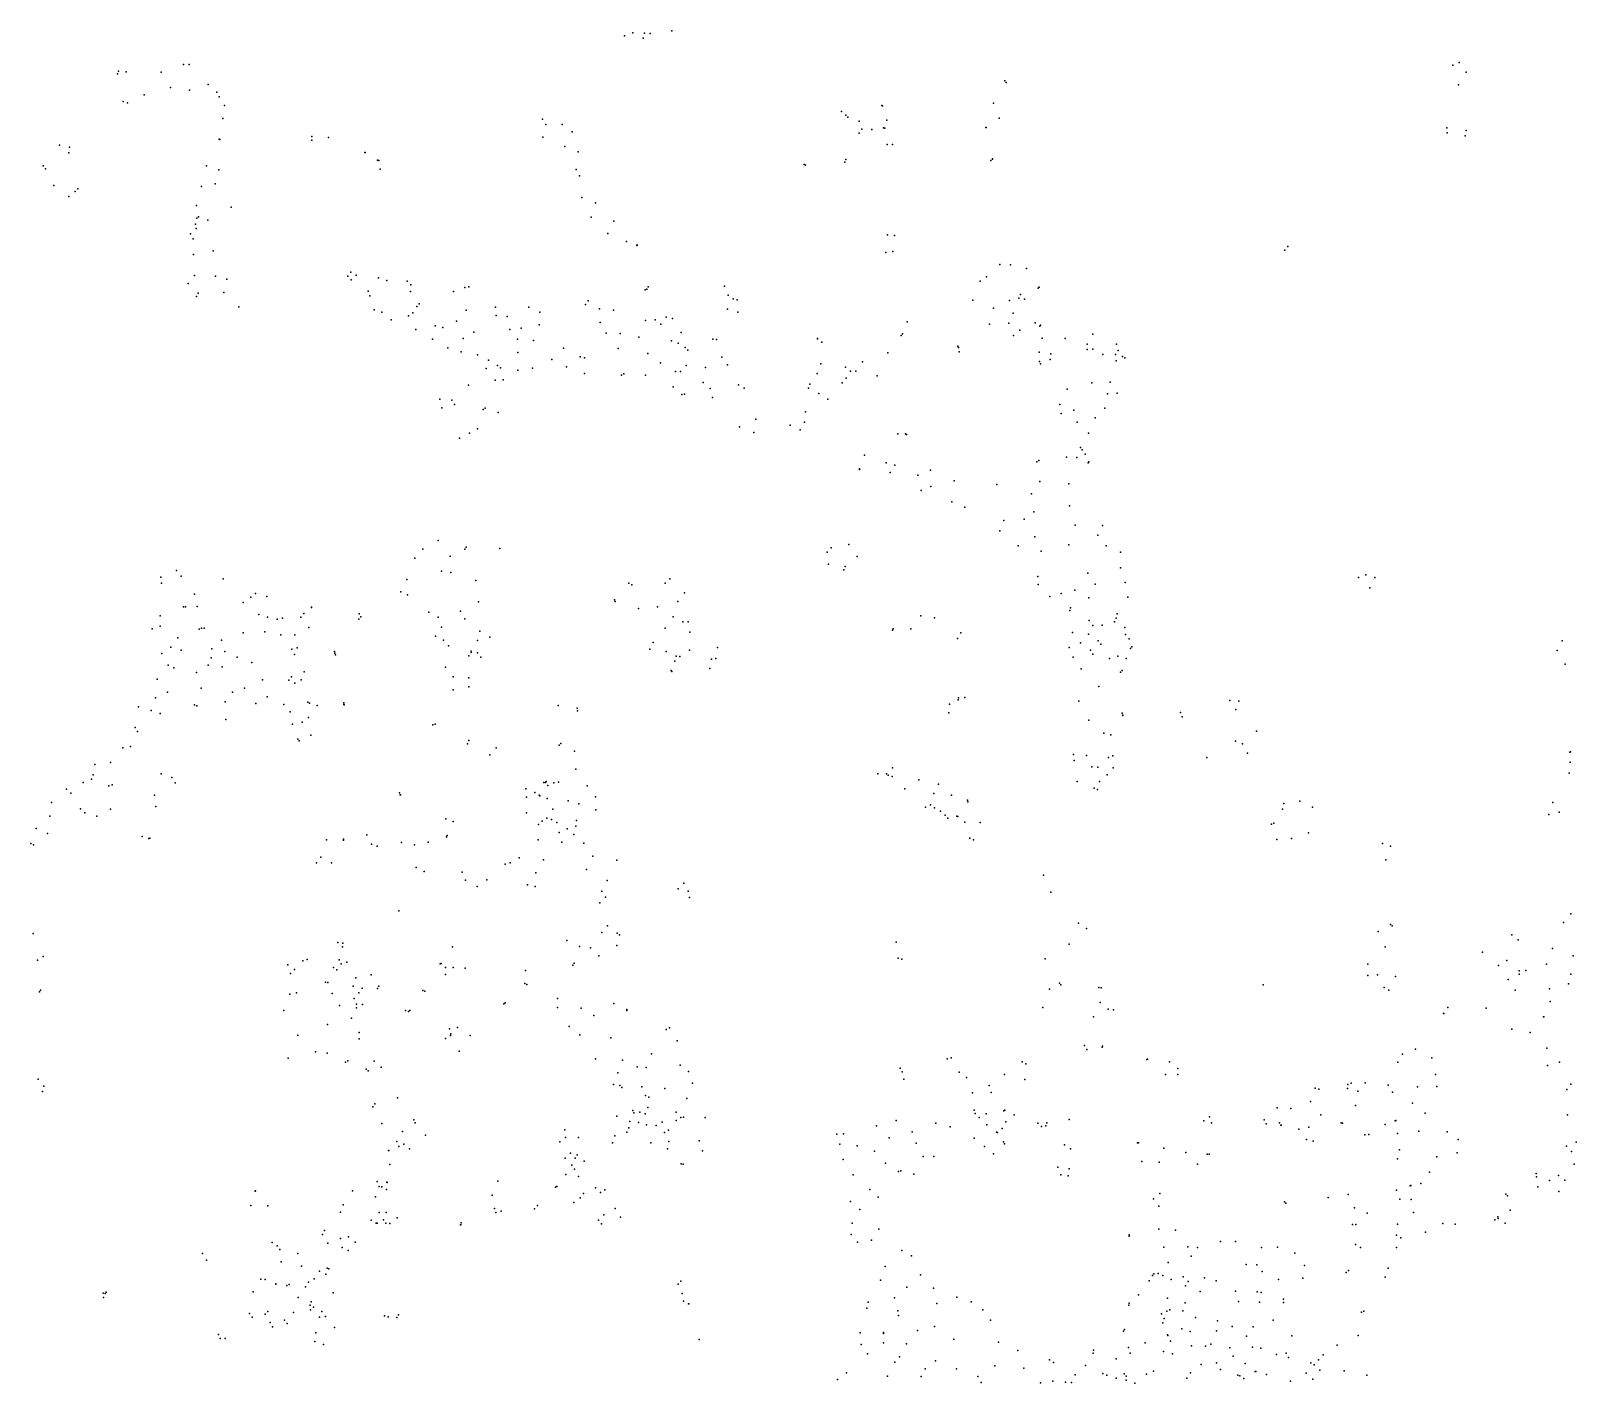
# Model space of a CAD drawing. Header units: millimetres. Extents: x -60275265 to 22802890, y -38578442 to 24337084.
# Drawn here: x 7262622 to 12405622, y -8885304 to -4383304 of the extents above; entities that cross this region are included whole.
import ezdxf

# ---------------------------------------------------------------- set-up
doc = ezdxf.new("R2010")
doc.units = ezdxf.units.MM
doc.header["$MEASUREMENT"] = 0
doc.layers.add('particles', color=7, linetype='Continuous', true_color=0x000000)

msp = doc.modelspace()

# ---------------------------------------------------------------- linework, layer by layer
at = {"layer": 'particles', "color": 93, "true_color": 0x67d435}
for p in [(9238622, -4399304), (9266622, -4390304), (9300622, -4407304), (9304622, -4391304), (9323622, -4392304), (9395622, -4383304), (7553622, -4517304), (7579622, -4519304), (7696622, -4520304), (7770622, -4495304), (7789622, -4495304), (11995622, -4497304), (12016622, -4488304), (12039622, -4520304), (7550622, -4526304), (7727622, -4571304), (7852622, -4562304), (10504622, -4549304), (10504622, -4549304), (10508622, -4555304), (12014622, -4563304), (7569622, -4618304), (7583622, -4622304), (7639622, -4596304), (7790622, -4580304), (7881622, -4587304), (7889622, -4602304), (10466622, -4624304), (7901622, -4675304), (7906622, -4631304), (8965622, -4677304), (9960622, -4651304), (9974622, -4664304), (9981622, -4670304), (10094622, -4631304), (10096622, -4632304), (10485622, -4674304), (8976622, -4695304), (9030622, -4695304), (9063622, -4719304), (10019622, -4684304), (10019622, -4723304), (10028622, -4710304), (10061622, -4711304), (10100622, -4706304), (10104622, -4707304), (10111622, -4680304), (10440622, -4705304), (10441622, -4705304), (11975622, -4706304), (11976622, -4722304), (12039622, -4715304), (7357622, -4763304), (7390622, -4770304), (7889622, -4744304), (7891622, -4745304), (8197622, -4735304), (8197622, -4747304), (8252622, -4738304), (8966622, -4737304), (9039622, -4768304), (10112622, -4761304), (10130622, -4761304), (12036622, -4732304), (7303622, -4832304), (7388622, -4789304), (7846622, -4832304), (8374622, -4788304), (8375622, -4788304), (8416622, -4813304), (8420622, -4815304), (9083622, -4786304), (9836622, -4828304), (9840622, -4830304), (9840622, -4830304), (9971622, -4820304), (9971622, -4820304), (9974622, -4811304), (10457622, -4815304), (10463622, -4809304), (10463622, -4810304), (7311622, -4842304), (7887622, -4846304), (8424622, -4843304), (9077622, -4845304), (9088622, -4865304), (7338622, -4898304), (7388622, -4934304), (7409622, -4918304), (7418622, -4909304), (7830622, -4901304), (7875622, -4892304), (7813622, -4964304), (7928622, -4970304), (7928622, -4970304), (9096622, -4938304), (9141622, -4955304), (7810622, -5026304), (7814622, -5007304), (7820622, -5002304), (7851622, -5013304), (9127622, -5003304), (9202622, -5016304), (7793622, -5059304), (7802622, -5075304), (7812622, -5041304), (9182622, -5058304), (9244622, -5084304), (10113622, -5062304), (10136622, -5064304), (7803622, -5128304), (7869622, -5115304), (9279622, -5097304), (9280622, -5095304), (10108622, -5121304), (10131622, -5118304), (11436622, -5113304), (11446622, -5101304), (11446622, -5101304), (8327622, -5186304), (10487622, -5161304), (10523622, -5162304), (10576622, -5174304), (7785622, -5224304), (7806622, -5197304), (7876622, -5200304), (7914622, -5210304), (8317622, -5200304), (8328622, -5212304), (8345622, -5196304), (8419622, -5205304), (8447622, -5214304), (8514622, -5216304), (8526622, -5229304), (8706622, -5237304), (8720622, -5235304), (9307622, -5245304), (9312622, -5243304), (9316622, -5235304), (9571622, -5233304), (10422622, -5216304), (10443622, -5202304), (10615622, -5239304), (10618622, -5236304), (7813622, -5267304), (7819622, -5256304), (7904622, -5254304), (8384622, -5249304), (8390622, -5265304), (8525622, -5251304), (8554622, -5292304), (8669622, -5251304), (9108622, -5294304), (9117622, -5282304), (9583622, -5263304), (9599622, -5275304), (9613622, -5278304), (10397622, -5279304), (10519622, -5281304), (10550622, -5273304), (10556622, -5261304), (10569622, -5276304), (7954622, -5302304), (8405622, -5312304), (8430622, -5319304), (8461622, -5345304), (8519622, -5332304), (8533622, -5322304), (8547622, -5301304), (8711622, -5313304), (8808622, -5303304), (8811622, -5331304), (8847622, -5334304), (8919622, -5303304), (8956622, -5319304), (9154622, -5308304), (9201622, -5313304), (9308622, -5347304), (9340622, -5345304), (9376622, -5336304), (9398622, -5340304), (9580622, -5310304), (9615622, -5319304), (10466622, -5306304), (10531622, -5323304), (8543622, -5377304), (8608622, -5365304), (8633622, -5371304), (8679622, -5349304), (8736622, -5386304), (8856622, -5377304), (8894622, -5373304), (8954622, -5362304), (9157622, -5354304), (9177622, -5389304), (9223622, -5391304), (9359622, -5359304), (9426622, -5387304), (10159622, -5397304), (10163622, -5392304), (10178622, -5352304), (10453622, -5359304), (10517622, -5356304), (10533622, -5397304), (10554622, -5379304), (10605622, -5355304), (10620622, -5366304), (10622622, -5363304), (10797622, -5393304), (8599622, -5409304), (8650622, -5438304), (8694622, -5451304), (8701622, -5407304), (8882622, -5409304), (8935622, -5414304), (9035622, -5439304), (9217622, -5440304), (9285622, -5403304), (9394622, -5415304), (9416622, -5423304), (9440622, -5437304), (9448622, -5446304), (9532622, -5409304), (9544622, -5411304), (9880622, -5407304), (9880622, -5408304), (9894622, -5419304), (10347622, -5433304), (10349622, -5437304), (10352622, -5451304), (10628622, -5406304), (10704622, -5407304), (10778622, -5426304), (10778622, -5444304), (10796622, -5443304), (10875622, -5426304), (10881622, -5447304), (8749622, -5461304), (8785622, -5479304), (8815622, -5497304), (8883622, -5454304), (8996622, -5477304), (9045622, -5502304), (9090622, -5468304), (9105622, -5472304), (9315622, -5457304), (9358622, -5488304), (9443622, -5497304), (9562622, -5469304), (9580622, -5495304), (9891622, -5492304), (10030622, -5485304), (10114622, -5455304), (10618622, -5453304), (10619622, -5484304), (10622622, -5492304), (10654622, -5477304), (10657622, -5458304), (10830622, -5460304), (10872622, -5460304), (10874622, -5482304), (10895622, -5467304), (10903622, -5472304), (8777622, -5507304), (8807622, -5546304), (8825622, -5505304), (8834622, -5545304), (8883622, -5513304), (8931622, -5506304), (9105622, -5524304), (9228622, -5529304), (9236622, -5525304), (9308622, -5529304), (9408622, -5517304), (9424622, -5517304), (9499622, -5554304), (9507622, -5504304), (9879622, -5524304), (9973622, -5503304), (9976622, -5539304), (9990622, -5516304), (10008622, -5516304), (10079622, -5531304), (10854622, -5553304), (8719622, -5562304), (9400622, -5568304), (9429622, -5594304), (9437622, -5593304), (9523622, -5574304), (9531622, -5604304), (9617622, -5561304), (9636622, -5573304), (9850622, -5573304), (9855622, -5559304), (9885622, -5590304), (9962622, -5555304), (10711622, -5576304), (10793622, -5555304), (10845622, -5591304), (10878622, -5589304), (8623622, -5609304), (8630622, -5638304), (8663622, -5612304), (8672622, -5627304), (8767622, -5644304), (8774622, -5639304), (8817622, -5653304), (9840622, -5651304), (9914622, -5609304), (10687622, -5627304), (10733622, -5646304), (10836622, -5639304), (8748622, -5708304), (9620622, -5701304), (9675622, -5676304), (9789622, -5696304), (9837622, -5686304), (10691622, -5657304), (10744622, -5686304), (10804622, -5671304), (8689622, -5739304), (8722622, -5722304), (9668622, -5720304), (9822622, -5711304), (10147622, -5724304), (10173622, -5724304), (10176622, -5727304), (10782622, -5722304), (10036622, -5796304), (10709622, -5802304), (10743622, -5803304), (10755622, -5770304), (10761622, -5778304), (10771622, -5792304), (10020622, -5841304), (10020622, -5843304), (10109622, -5821304), (10122622, -5853304), (10138622, -5829304), (10214622, -5862304), (10256622, -5846304), (10610622, -5818304), (10617622, -5813304), (10781622, -5821304), (10783622, -5818304), (10225622, -5913304), (10257622, -5900304), (10335622, -5881304), (10477622, -5893304), (10620622, -5883304), (10717622, -5891304), (10327622, -5951304), (10592622, -5924304), (10719622, -5964304), (10371622, -5969304), (10500622, -6013304), (10568622, -6009304), (10600622, -5984304), (10487622, -6048304), (10603622, -6067304), (10738622, -6029304), (10813622, -6062304), (10829622, -6030304), (8566622, -6108304), (8618622, -6080304), (8706622, -6108304), (8711622, -6102304), (8823622, -6106304), (9912622, -6118304), (9926622, -6104304), (9984622, -6093304), (10548622, -6097304), (10624622, -6115304), (10717622, -6094304), (10841622, -6097304), (10889622, -6118304), (8540622, -6138304), (8658622, -6132304), (9917622, -6159304), (9972622, -6166304), (10012622, -6133304), (10889622, -6171304), (7694622, -6202304), (7697622, -6222304), (7747622, -6180304), (7762622, -6198304), (7902622, -6207304), (8513622, -6209304), (8629622, -6182304), (8660622, -6186304), (8743622, -6213304), (9252622, -6222304), (9373622, -6222304), (9389622, -6207304), (9968622, -6177304), (10613622, -6199304), (10780622, -6188304), (10904622, -6220304), (11681622, -6203304), (11705622, -6194304), (11735622, -6203304), (7807622, -6258304), (7994622, -6268304), (8010622, -6256304), (8047622, -6266304), (8493622, -6251304), (8515622, -6261304), (9262622, -6227304), (9437622, -6254304), (10615622, -6226304), (10653622, -6266304), (10691622, -6256304), (10737622, -6245304), (10783622, -6271304), (10804622, -6225304), (10913622, -6268304), (11718622, -6237304), (7770622, -6301304), (7777622, -6300304), (7815622, -6299304), (7969622, -6286304), (8170622, -6323304), (8196622, -6302304), (8196622, -6303304), (8355622, -6324304), (8587622, -6318304), (8692622, -6315304), (8752622, -6284304), (9204622, -6277304), (9207622, -6283304), (9284622, -6306304), (9348622, -6300304), (9415622, -6283304), (10720622, -6313304), (10722622, -6304304), (10878622, -6324304), (7666622, -6374304), (7692622, -6331304), (7692622, -6365304), (7822622, -6375304), (7830622, -6372304), (7839622, -6372304), (8021622, -6326304), (8050622, -6335304), (8082622, -6342304), (8099622, -6338304), (8160622, -6335304), (8187622, -6369304), (8354622, -6342304), (8360622, -6334304), (8617622, -6335304), (8629622, -6368304), (8706622, -6341304), (9373622, -6372304), (9400622, -6334304), (9432622, -6350304), (9450622, -6351304), (10132622, -6374304), (10191622, -6374304), (10224622, -6330304), (10270622, -6337304), (10784622, -6346304), (10796622, -6363304), (10828622, -6362304), (10869622, -6350304), (10874622, -6338304), (10903622, -6369304), (7751622, -6404304), (7896622, -6412304), (7969622, -6387304), (8041622, -6384304), (8094622, -6394304), (8141622, -6394304), (8609622, -6398304), (8635622, -6411304), (8748622, -6413304), (8756622, -6382304), (8789622, -6401304), (9333622, -6419304), (9455622, -6385304), (10130622, -6378304), (10346622, -6406304), (10357622, -6387304), (10729622, -6386304), (10756622, -6420304), (10782622, -6391304), (10814622, -6414304), (10823622, -6425304), (10905622, -6393304), (10918622, -6407304), (12359622, -6414304), (7698622, -6456304), (7728622, -6435304), (7762622, -6445304), (7862622, -6470304), (7864622, -6440304), (7907622, -6449304), (7949622, -6468304), (8131622, -6441304), (8139622, -6459304), (8148622, -6437304), (8272622, -6449304), (8274622, -6455304), (8276622, -6460304), (8652622, -6430304), (8720622, -6464304), (8727622, -6448304), (8727622, -6452304), (8749622, -6454304), (8759622, -6468304), (9322622, -6442304), (9376622, -6449304), (9410622, -6465304), (9422622, -6466304), (9454622, -6445304), (9527622, -6475304), (9542622, -6473304), (9547622, -6436304), (10718622, -6436304), (10731622, -6468304), (10789622, -6445304), (10797622, -6458304), (10852622, -6472304), (10880622, -6465304), (10908622, -6472304), (10922622, -6439304), (10926622, -6434304), (12342622, -6446304), (7719622, -6495304), (7738622, -6504304), (7813622, -6519304), (7852622, -6495304), (7899622, -6500304), (7997622, -6486304), (8171622, -6517304), (8642622, -6501304), (9393622, -6512304), (9395622, -6516304), (9395622, -6516304), (9405622, -6481304), (9522622, -6506304), (10758622, -6507304), (10889622, -6518304), (10894622, -6512304), (10894622, -6512304), (12369622, -6491304), (7682622, -6541304), (7829622, -6571304), (7973622, -6571304), (8033622, -6544304), (8121622, -6545304), (8129622, -6534304), (8141622, -6555304), (8161622, -6544304), (8667622, -6534304), (8668622, -6577304), (8720622, -6537304), (8720622, -6567304), (10817622, -6566304), (7620622, -6634304), (7677622, -6604304), (7717622, -6585304), (7806622, -6627304), (7814622, -6630304), (7909622, -6617304), (7933622, -6585304), (8011622, -6622304), (8048622, -6600304), (8104622, -6626304), (8184622, -6618304), (8189622, -6621304), (8215622, -6629304), (8303622, -6620304), (8304622, -6626304), (8305622, -6627304), (9017622, -6629304), (10319622, -6625304), (10348622, -6610304), (10349622, -6603304), (10370622, -6602304), (10750622, -6615304), (11252622, -6612304), (11283622, -6615304), (7662622, -6646304), (7692622, -6656304), (7911622, -6676304), (8125622, -6650304), (8165622, -6685304), (8186622, -6669304), (9080622, -6638304), (9081622, -6647304), (10317622, -6653304), (10783622, -6678304), (10894622, -6654304), (10896622, -6661304), (10896622, -6662304), (11088622, -6652304), (11094622, -6667304), (11273622, -6642304), (7609622, -6702304), (7617622, -6716304), (8133622, -6691304), (8194622, -6728304), (8600622, -6693304), (8607622, -6691304), (8607622, -6691304), (10833622, -6721304), (10856622, -6727304), (11341622, -6715304), (7568622, -6770304), (7594622, -6766304), (8151622, -6741304), (8155622, -6747304), (8715622, -6757304), (8720622, -6746304), (8811622, -6770304), (9020622, -6761304), (9026622, -6756304), (9071622, -6781304), (11271622, -6748304), (11295622, -6757304), (11311622, -6788304), (12384622, -6784304), (12386622, -6783304), (7475622, -6825304), (7527622, -6819304), (8789622, -6793304), (10130622, -6836304), (10732622, -6792304), (10734622, -6812304), (10775622, -6795304), (10793622, -6833304), (10813622, -6834304), (10849622, -6802304), (10863622, -6797304), (10864622, -6837304), (11176622, -6802304), (12385622, -6818304), (7436622, -6885304), (7464622, -6874304), (7469622, -6860304), (7696622, -6856304), (7731622, -6869304), (7742622, -6886304), (8969622, -6885304), (8975622, -6885304), (8977622, -6882304), (9003622, -6886304), (9018622, -6884304), (9076622, -6841304), (10081622, -6857304), (10110622, -6857304), (10115622, -6861304), (10129622, -6865304), (10217622, -6877304), (10283622, -6891304), (10744622, -6882304), (10819622, -6882304), (10844622, -6860304), (12382622, -6854304), (7380622, -6908304), (7395622, -6921304), (7521622, -6897304), (7533622, -6893304), (7673622, -6928304), (8489622, -6920304), (8491622, -6926304), (8492622, -6926304), (8909622, -6907304), (8911622, -6934304), (8939622, -6919304), (8954622, -6928304), (8956622, -6930304), (8980622, -6939304), (8982622, -6895304), (9114622, -6897304), (9141622, -6933304), (10171622, -6906304), (10267622, -6922304), (10326622, -6928304), (10801622, -6904304), (10812622, -6909304), (7331622, -6952304), (7427622, -6973304), (7442622, -6986304), (7527622, -6974304), (7678622, -6965304), (8912622, -6986304), (8999622, -6974304), (9050622, -6946304), (9086622, -6956304), (9142622, -6976304), (10240622, -6968304), (10256622, -6960304), (10270622, -6970304), (10289622, -6981304), (10305622, -6994304), (10379622, -6944304), (10381622, -6950304), (11428622, -6974304), (11432622, -6955304), (11485622, -6947304), (11528622, -6967304), (12314622, -6992304), (12328622, -6952304), (12349622, -6984304), (7279622, -7038304), (7325622, -6998304), (7481622, -6998304), (8643622, -7006304), (8667622, -7015304), (8951622, -7025304), (8964622, -7014304), (8979622, -7004304), (8995622, -7008304), (9012622, -7019304), (9047622, -7040304), (9076622, -7031304), (9078622, -7012304), (10314622, -7004304), (10344622, -6997304), (10347622, -6999304), (10371622, -7017304), (10421622, -7018304), (11391622, -7024304), (11399622, -7021304), (7262622, -7089304), (7271622, -7093304), (7317622, -7055304), (7632622, -7065304), (7654622, -7072304), (7658622, -7071304), (8246622, -7076304), (8302622, -7074304), (8302622, -7077304), (8380622, -7060304), (8396622, -7091304), (8415622, -7097304), (8496622, -7085304), (8539622, -7093304), (8584622, -7084304), (8645622, -7066304), (8648622, -7062304), (8950622, -7076304), (9020622, -7052304), (9029622, -7084304), (9069622, -7059304), (9102622, -7087304), (10387622, -7071304), (10399622, -7076304), (11409622, -7075304), (11458622, -7072304), (11514622, -7053304), (11761622, -7088304), (11787622, -7097304), (8227622, -7134304), (8887622, -7136304), (8968622, -7143304), (9132622, -7131304), (9212622, -7144304), (11772622, -7143304), (8213622, -7153304), (8262622, -7153304), (8544622, -7168304), (8571622, -7182304), (8697622, -7184304), (8841622, -7157304), (8857622, -7153304), (8943622, -7186304), (9111622, -7175304), (10632622, -7194304), (8708622, -7211304), (8747622, -7232304), (8780622, -7209304), (8915622, -7226304), (8940622, -7232304), (9162622, -7247304), (9180622, -7212304), (9416622, -7239304), (9435622, -7220304), (9450622, -7247304), (10657622, -7250304), (9156622, -7286304), (9174622, -7267304), (9454622, -7268304), (8487622, -7313304), (8487622, -7313304), (10749622, -7354304), (12363622, -7352304), (12387622, -7323304), (7270622, -7388304), (9162622, -7385304), (9181622, -7363304), (9213622, -7387304), (9221622, -7393304), (10775622, -7372304), (11746622, -7381304), (11787622, -7358304), (11793622, -7363304), (12191622, -7393304), (8284622, -7418304), (8299622, -7432304), (8300622, -7420304), (8665622, -7433304), (9046622, -7411304), (9088622, -7431304), (9125622, -7436304), (9212622, -7428304), (10142622, -7417304), (10718622, -7424304), (11770622, -7433304), (12094622, -7450304), (12212622, -7409304), (12327622, -7438304), (7284622, -7477304), (7303622, -7465304), (8117622, -7492304), (8139622, -7508304), (8167622, -7479304), (8181622, -7475304), (8269622, -7501304), (8288622, -7476304), (8295622, -7489304), (8314622, -7483304), (8624622, -7489304), (8627622, -7488304), (8642622, -7501304), (8667622, -7501304), (8707622, -7504304), (9066622, -7493304), (9070622, -7487304), (9152622, -7463304), (10149622, -7470304), (10161622, -7473304), (10638622, -7472304), (11712622, -7490304), (12147622, -7495304), (12174622, -7478304), (12306622, -7490304), (12395622, -7462304), (8126622, -7521304), (8243622, -7550304), (8250622, -7551304), (8280622, -7509304), (8344622, -7536304), (8395622, -7526304), (8642622, -7525304), (8906622, -7555304), (8908622, -7511304), (8913622, -7558304), (10686622, -7554304), (10690622, -7559304), (11363622, -7559304), (11712622, -7528304), (11744622, -7526304), (11804622, -7531304), (12179622, -7541304), (12215622, -7523304), (12216622, -7512304), (12238622, -7511304), (12380622, -7556304), (12388622, -7524304), (7291622, -7582304), (7291622, -7582304), (7294622, -7577304), (8124622, -7590304), (8146622, -7586304), (8265622, -7588304), (8335622, -7563304), (8338622, -7605304), (8354622, -7586304), (8365622, -7570304), (8416622, -7571304), (8420622, -7563304), (8566622, -7578304), (8573622, -7580304), (9015622, -7604304), (10652622, -7573304), (10817622, -7568304), (10824622, -7569304), (11766622, -7568304), (11782622, -7577304), (12202622, -7577304), (12316622, -7572304), (8104622, -7645304), (8289622, -7628304), (8346622, -7623304), (8346622, -7636304), (8366622, -7624304), (8509622, -7645304), (8519622, -7648304), (8523622, -7644304), (8836622, -7622304), (8841622, -7619304), (8841622, -7619304), (9015622, -7634304), (9094622, -7637304), (9136622, -7661304), (9202622, -7621304), (9246622, -7641304), (9246622, -7644304), (10630622, -7635304), (10821622, -7618304), (10848622, -7640304), (10865622, -7642304), (11964622, -7655304), (11965622, -7655304), (11978622, -7635304), (12106622, -7637304), (12319622, -7615304), (8249622, -7691304), (8329622, -7670304), (8655622, -7706304), (8682622, -7701304), (9054622, -7698304), (9376622, -7708304), (9388622, -7702304), (10799622, -7666304), (12191622, -7707304), (12297622, -7665304), (12298622, -7666304), (8151622, -7727304), (8355622, -7718304), (8355622, -7739304), (8642622, -7738304), (8659622, -7728304), (8660622, -7722304), (8724622, -7728304), (9089622, -7726304), (9192622, -7735304), (9413622, -7745304), (10769622, -7761304), (10829622, -7763304), (12252622, -7718304), (8118622, -7803304), (8209622, -7782304), (8248622, -7786304), (8309622, -7817304), (8317622, -7812304), (8404622, -7813304), (8687622, -7780304), (9141622, -7805304), (9231622, -7810304), (9328622, -7789304), (10312622, -7805304), (10325622, -7802304), (10561622, -7815304), (10777622, -7774304), (10828622, -7767304), (10976622, -7808304), (10979622, -7806304), (11052622, -7815304), (11812622, -7817304), (11827622, -7790304), (11871622, -7773304), (11925622, -7802304), (12308622, -7770304), (12350622, -7816304), (8378622, -7840304), (8384622, -7845304), (8428622, -7833304), (9216622, -7852304), (9280622, -7832304), (9310622, -7834304), (9423622, -7826304), (9451622, -7847304), (10155622, -7836304), (10162622, -7849304), (10352622, -7850304), (10376622, -7867304), (10503622, -7858304), (10573622, -7822304), (11038622, -7858304), (11079622, -7838304), (11079622, -7857304), (11937622, -7857304), (12310622, -7828304), (7286622, -7873304), (7301622, -7914304), (7305622, -7896304), (9201622, -7891304), (9222622, -7894304), (9229622, -7901304), (9295622, -7899304), (9372622, -7904304), (9464622, -7886304), (10167622, -7873304), (10396622, -7919304), (10452622, -7894304), (10458622, -7917304), (10570622, -7874304), (11536622, -7903304), (11549622, -7906304), (11644622, -7904304), (11645622, -7891304), (11656622, -7886304), (11679622, -7913304), (11703622, -7885304), (11780622, -7893304), (11794622, -7916304), (11877622, -7899304), (11941622, -7897304), (12374622, -7908304), (12387622, -7890304), (8400622, -7965304), (8407622, -7955304), (8482622, -7935304), (9308622, -7928304), (9315622, -7967304), (9319622, -7933304), (9445622, -7937304), (11410622, -7968304), (11455622, -7971304), (11521622, -7947304), (11671622, -7961304), (11861622, -7953304), (8430622, -8021304), (8537622, -8009304), (8541622, -8018304), (9212622, -7996304), (9255622, -8014304), (9266622, -7977304), (9269622, -7985304), (9284622, -8017304), (9289622, -7983304), (9307622, -7988304), (9363622, -8016304), (9410622, -7983304), (9410622, -8011304), (9425622, -8001304), (9434622, -8000304), (9506622, -8001304), (10142622, -8011304), (10274622, -8020304), (10402622, -7976304), (10405622, -7987304), (10418622, -8001304), (10441622, -7988304), (10442622, -7989304), (10500622, -7979304), (10504622, -7976304), (10507622, -8015304), (10535622, -7992304), (10614622, -8020304), (10643622, -8019304), (10718622, -8007304), (11166622, -8012304), (11185622, -7999304), (11191622, -8018304), (11367622, -8009304), (11373622, -8022304), (11418622, -8018304), (11555622, -7992304), (11623622, -8018304), (11628622, -8020304), (11803622, -8012304), (11805622, -8011304), (11903622, -7986304), (12376622, -7992304), (8499622, -8047304), (8575622, -8060304), (9039622, -8042304), (9041622, -8067304), (9085622, -8067304), (9206622, -8062304), (9245622, -8049304), (9252622, -8035304), (9311622, -8025304), (9343622, -8027304), (9371622, -8051304), (9384622, -8043304), (9945622, -8056304), (9967622, -8055304), (10077622, -8029304), (10119622, -8068304), (10195622, -8048304), (10322622, -8032304), (10401622, -8070304), (10444622, -8025304), (10476622, -8050304), (10479622, -8051304), (10495622, -8037304), (10626622, -8031304), (10626622, -8031304), (10640622, -8028304), (11422622, -8026304), (11423622, -8026304), (11482622, -8039304), (11508622, -8074304), (11516622, -8033304), (11702622, -8058304), (11715622, -8057304), (11769622, -8024304), (11811622, -8054304), (11882622, -8046304), (11976622, -8048304), (12012622, -8074304), (8452622, -8111304), (8453622, -8111304), (8480622, -8081304), (8487622, -8097304), (8503622, -8090304), (8522622, -8105304), (9022622, -8082304), (9058622, -8119304), (9080622, -8125304), (9198622, -8085304), (9325622, -8085304), (9381622, -8105304), (9385622, -8081304), (9486622, -8078304), (9497622, -8112304), (9954622, -8090304), (10012622, -8095304), (10070622, -8113304), (10209622, -8086304), (10436622, -8097304), (10466622, -8122304), (10499622, -8082304), (10503622, -8088304), (10702622, -8092304), (10722622, -8105304), (10945622, -8085304), (10948622, -8085304), (11033622, -8103304), (11106622, -8117304), (11177622, -8123304), (11184622, -8123304), (11530622, -8080304), (11817622, -8108304), (12009622, -8118304), (12373622, -8096304), (12390622, -8114304), (12405622, -8083304), (8457622, -8157304), (9040622, -8136304), (9062622, -8159304), (9071622, -8173304), (9073622, -8136304), (9103622, -8146304), (9426622, -8155304), (9433622, -8156304), (9965622, -8141304), (10106622, -8153304), (10232622, -8130304), (10267622, -8131304), (10680622, -8166304), (10718622, -8172304), (10960622, -8147304), (11017622, -8149304), (11145622, -8156304), (11811622, -8138304), (11941622, -8132304), (12399622, -8156304), (8415622, -8214304), (8447622, -8216304), (8448622, -8217304), (8816622, -8213304), (9043622, -8191304), (9085622, -8197304), (9999622, -8192304), (10150622, -8180304), (10158622, -8178304), (10201622, -8189304), (10690622, -8192304), (10714622, -8195304), (11853622, -8228304), (11854622, -8227304), (11855622, -8227304), (11888622, -8220304), (11917622, -8183304), (12272622, -8187304), (12273622, -8198304), (12316622, -8211304), (12346622, -8194304), (12367622, -8209304), (8008622, -8246304), (8009622, -8245304), (8332622, -8245304), (8409622, -8265304), (8421622, -8230304), (8430622, -8231304), (8446622, -8240304), (8797622, -8259304), (9008622, -8233304), (9013622, -8230304), (9090622, -8268304), (9101622, -8254304), (9141622, -8235304), (9158622, -8250304), (9172622, -8241304), (10054622, -8240304), (10082622, -8266304), (10998622, -8272304), (11019622, -8254304), (11580622, -8267304), (11646622, -8257304), (11807622, -8243304), (11818622, -8273304), (11856622, -8274304), (12171622, -8256304), (12177622, -8261304), (12278622, -8231304), (12348622, -8247304), (7994622, -8294304), (8051622, -8295304), (8293622, -8316304), (8301622, -8291304), (8421622, -8317304), (8444622, -8317304), (8805622, -8304304), (8809622, -8317304), (8827622, -8312304), (8938622, -8305304), (8948622, -8294304), (9069622, -8284304), (9169622, -8325304), (9207622, -8304304), (9990622, -8280304), (10021622, -8307304), (11016622, -8296304), (11434622, -8281304), (11439622, -8286304), (11667622, -8301304), (11710622, -8319304), (11864622, -8317304), (12145622, -8331304), (12186622, -8309304), (8239622, -8377304), (8395622, -8342304), (8411622, -8353304), (8414622, -8353304), (8436622, -8341304), (8443622, -8353304), (8457622, -8354304), (8481622, -8335304), (8692622, -8358304), (8693622, -8358304), (8694622, -8351304), (9151622, -8343304), (9161622, -8355304), (9224622, -8333304), (9996622, -8352304), (10084622, -8372304), (11016622, -8372304), (11072622, -8376304), (11661622, -8357304), (11672622, -8357304), (11811622, -8356304), (11962622, -8354304), (12002622, -8356304), (12135622, -8341304), (12146622, -8337304), (12169622, -8352304), (8065622, -8417304), (8082622, -8428304), (8233622, -8390304), (8250622, -8419304), (8293622, -8404304), (8298622, -8433304), (8319622, -8398304), (8341622, -8416304), (9992622, -8390304), (10013622, -8416304), (10060622, -8409304), (10917622, -8396304), (10918622, -8391304), (11033622, -8432304), (11113622, -8431304), (11145622, -8433304), (11221622, -8414304), (11271622, -8414304), (11358622, -8434304), (11411622, -8432304), (11671622, -8424304), (11687622, -8434304), (11807622, -8393304), (11807622, -8433304), (11822622, -8401304), (11904622, -8383304), (7833622, -8453304), (7846622, -8476304), (8090622, -8440304), (8095622, -8481304), (8151622, -8453304), (8151622, -8454304), (8318622, -8444304), (10161622, -8443304), (10193622, -8461304), (11047622, -8484304), (11124622, -8462304), (11469622, -8452304), (8163622, -8496304), (8223622, -8512304), (8244622, -8522304), (8248622, -8502304), (8254622, -8505304), (10105622, -8497304), (10223622, -8525304), (10995622, -8527304), (10999622, -8521304), (11014622, -8520304), (11029622, -8527304), (11097622, -8531304), (11168622, -8534304), (11307622, -8490304), (11342622, -8491304), (11360622, -8513304), (11495622, -8536304), (11501622, -8494304), (11640622, -8517304), (11640622, -8517304), (11647622, -8510304), (11769622, -8532304), (11779622, -8502304), (7502622, -8586304), (7509622, -8587304), (7512622, -8582304), (8002622, -8581304), (8027622, -8539304), (8042622, -8540304), (8077622, -8555304), (8077622, -8556304), (8114622, -8560304), (8122622, -8557304), (8176622, -8565304), (8186622, -8549304), (8205622, -8538304), (8268622, -8584304), (9416622, -8556304), (9425622, -8546304), (9430622, -8587304), (10090622, -8542304), (10177622, -8566304), (10266622, -8569304), (10984622, -8545304), (11057622, -8540304), (11105622, -8561304), (11114622, -8547304), (11154622, -8580304), (11154622, -8580304), (11207622, -8544304), (11271622, -8579304), (11344622, -8581304), (11357622, -8583304), (11414622, -8540304), (7504622, -8600304), (8152622, -8600304), (8192622, -8626304), (8195622, -8614304), (8203622, -8632304), (9434622, -8612304), (9451622, -8621304), (9452622, -8621304), (10044622, -8636304), (10049622, -8615304), (10136622, -8601304), (10277622, -8620304), (10344622, -8599304), (10392622, -8614304), (10916622, -8625304), (10918622, -8619304), (10948622, -8591304), (11045622, -8602304), (11104622, -8618304), (11104622, -8618304), (11281622, -8613304), (11351622, -8615304), (11431622, -8606304), (11431622, -8617304), (7990622, -8653304), (7999622, -8665304), (8042622, -8656304), (8051622, -8647304), (8058622, -8683304), (8106622, -8676304), (8115622, -8687304), (8136622, -8650304), (8193622, -8641304), (8223622, -8665304), (8230622, -8647304), (8243622, -8663304), (8439622, -8661304), (8451622, -8664304), (8480622, -8667304), (8486622, -8658304), (10147622, -8644304), (10150622, -8660304), (10430622, -8641304), (10456622, -8676304), (11025622, -8654304), (11030622, -8684304), (11034622, -8670304), (11043622, -8645304), (11053622, -8641304), (11096622, -8644304), (11138622, -8667304), (11211622, -8678304), (11397622, -8676304), (11691622, -8649304), (11699622, -8646304), (7886622, -8723304), (7892622, -8737304), (7909622, -8736304), (8066622, -8698304), (8210622, -8718304), (8272622, -8700304), (9486622, -8740304), (10022622, -8718304), (10100622, -8716304), (10100622, -8720304), (10213622, -8710304), (10269622, -8696304), (10334622, -8739304), (10899622, -8712304), (10902622, -8706304), (11045622, -8724304), (11046622, -8726304), (11093622, -8704304), (11121622, -8713304), (11208622, -8711304), (11260622, -8697304), (11308622, -8729304), (11330622, -8698304), (11459622, -8728304), (11680622, -8726304), (8207622, -8746304), (8236622, -8757304), (10025622, -8757304), (10047622, -8788304), (10100622, -8751304), (10176622, -8754304), (10483622, -8749304), (10547622, -8776304), (10798622, -8785304), (10799622, -8775304), (10915622, -8766304), (10921622, -8785304), (10971622, -8751304), (11032622, -8780304), (11055622, -8745304), (11062622, -8787304), (11125622, -8761304), (11172622, -8762304), (11189622, -8755304), (11253622, -8768304), (11328622, -8765304), (11356622, -8769304), (11408622, -8790304), (11440622, -8785304), (11563622, -8791304), (11610622, -8759304), (10138622, -8815304), (10153622, -8798304), (10238622, -8838304), (10273622, -8811304), (10343622, -8838304), (10470622, -8827304), (10567622, -8835304), (10652622, -8807304), (10666622, -8816304), (10772622, -8826304), (10874622, -8804304), (10998622, -8845304), (11157622, -8823304), (11208622, -8817304), (11221622, -8840304), (11264622, -8795304), (11304622, -8820304), (11448622, -8800304), (11522622, -8818304), (11533622, -8824304), (11548622, -8808304), (11552622, -8842304), (11633622, -8844304), (9947622, -8873304), (9977622, -8851304), (10113622, -8862304), (10225622, -8863304), (10414622, -8863304), (10425622, -8883304), (10622622, -8884304), (10663622, -8878304), (10706622, -8882304), (10726622, -8883304), (10738622, -8858304), (10830622, -8853304), (10843622, -8859304), (10874622, -8869304), (10901622, -8854304), (10907622, -8862304), (10908622, -8875304), (10936622, -8885304), (10975622, -8855304), (11109622, -8869304), (11122622, -8851304), (11279622, -8859304), (11286622, -8861304), (11299622, -8870304), (11337622, -8846304), (11339622, -8846304), (11374622, -8856304), (11454622, -8879304), (11507622, -8852304), (11529622, -8872304), (11709622, -8859304)]:
    msp.add_point(p, dxfattribs=at)

doc.saveas('drawing.dxf')
